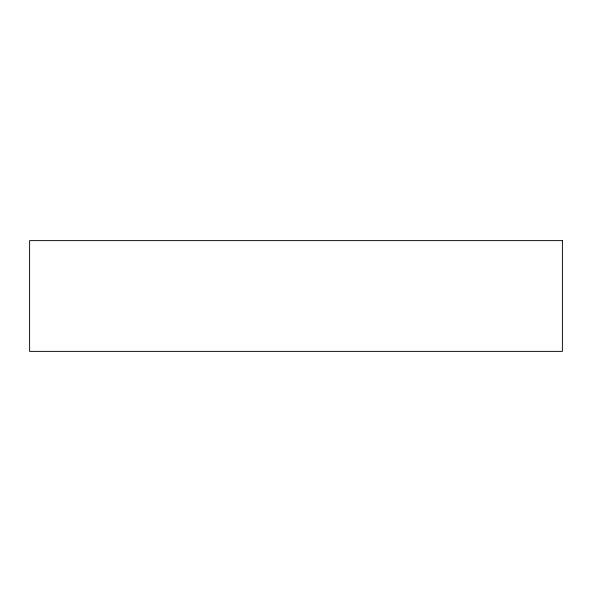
<?xml version="1.0" encoding="UTF-8"?>
<svg xmlns="http://www.w3.org/2000/svg" width="592" height="592" viewBox="0 0 592 592"><rect width="100%" height="100%" fill="white"/><g stroke="black" fill="none" stroke-linecap="round" stroke-linejoin="round"><path stroke-width="0.89" d="M562.4 240.626L29.6 240.626L29.6 351.374L562.4 351.374L562.4 240.626"/></g></svg>
